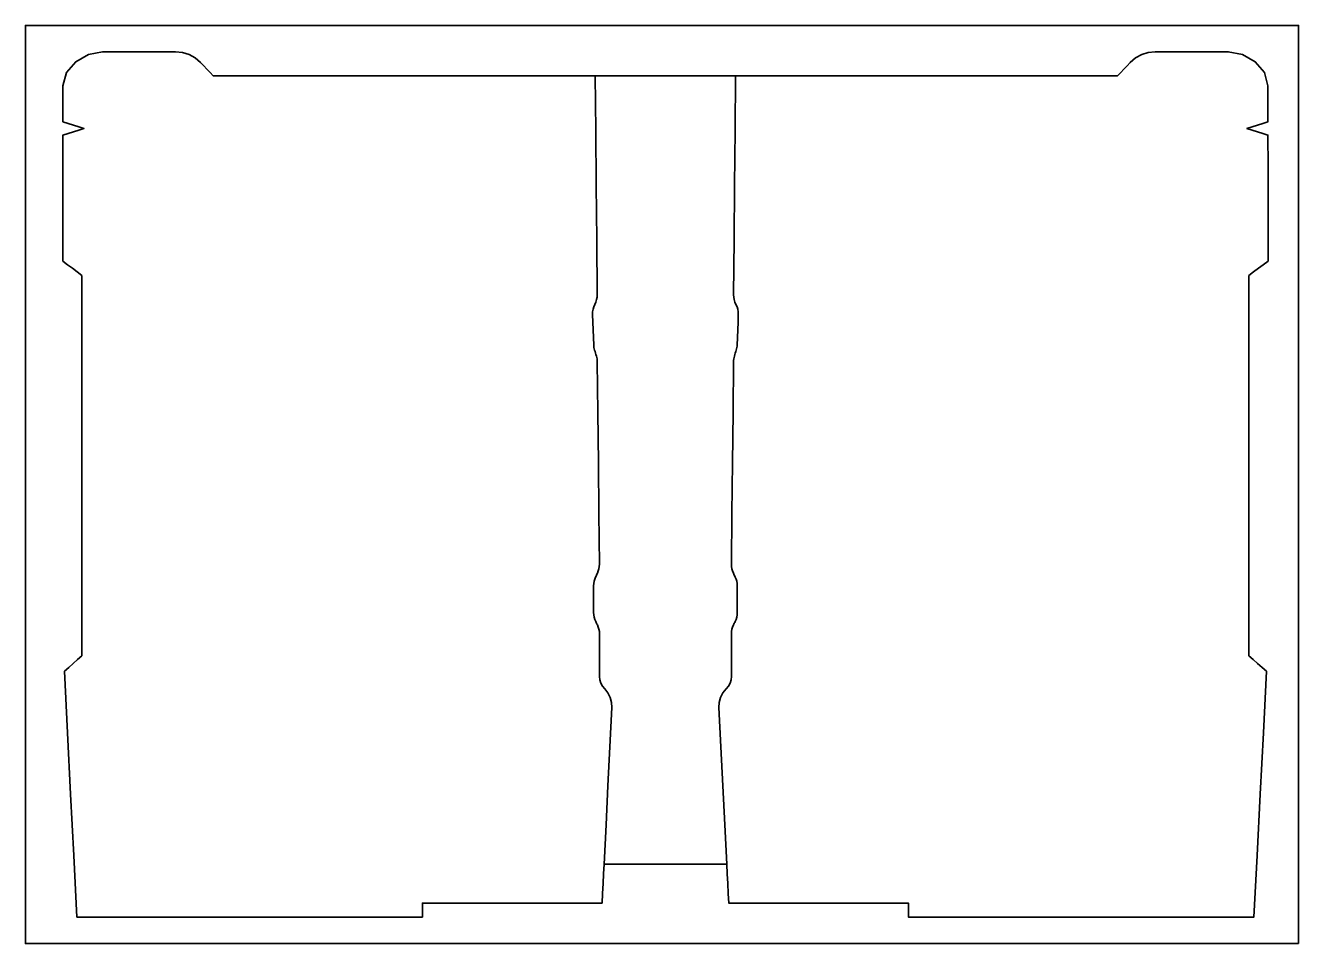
# Model space of a CAD drawing. Header units: millimetres. Extents: x -137 to 347, y -26 to 323.
import ezdxf

# ---------------------------------------------------------------- set-up
doc = ezdxf.new("R2010")
doc.units = ezdxf.units.MM
doc.header["$MEASUREMENT"] = 0
doc.layers.get('0').update_dxf_attribs({"lineweight": 0})
doc.layers.add('Safety', color=7, linetype='Continuous', lineweight=0)

msp = doc.modelspace()

# ---------------------------------------------------------------- linework, layer by layer
at = {"color": 250, "lineweight": 35, "true_color": 0x333333}
msp.add_lwpolyline([(79.65, 303.6), (79.84, 282.83), (80.03, 262.07), (80.22, 241.3), (80.42, 220.53), (80.37, 219.58), (80.2, 218.65), (79.92, 217.74), (79.52, 216.87), (79.52, 216.87), (79.52, 216.87), (79.52, 216.87), (79.52, 216.87), (79.11, 215.95), (78.82, 214.98), (78.66, 213.99), (78.64, 212.98), (78.75, 210.09), (78.86, 207.2), (78.98, 204.32), (79.09, 201.43), (79.13, 200.94), (79.19, 200.45), (79.29, 199.97), (79.42, 199.49), (79.59, 198.92), (79.77, 198.35), (79.94, 197.79), (80.11, 197.22), (80.25, 196.69), (80.36, 196.15), (80.42, 195.61), (80.45, 195.06), (80.65, 175.86), (80.85, 156.66), (81.05, 137.46), (81.25, 118.25), (81.21, 117.38), (81.07, 116.52), (80.83, 115.68), (80.5, 114.87), (80.32, 114.49), (80.15, 114.12), (79.97, 113.75), (79.79, 113.38), (79.47, 112.59), (79.23, 111.77), (79.09, 110.93), (79.04, 110.07), (79.04, 107.53), (79.04, 104.99), (79.04, 102.45), (79.04, 99.9), (79.09, 99.03), (79.24, 98.16), (79.49, 97.32), (79.83, 96.51), (79.99, 96.18), (80.16, 95.86), (80.32, 95.53), (80.48, 95.2), (80.82, 94.39), (81.07, 93.55), (81.22, 92.69), (81.27, 91.81), (81.27, 87.77), (81.27, 83.74), (81.27, 79.7), (81.27, 75.67), (81.4, 74.35), (81.78, 73.09), (82.4, 71.92), (83.25, 70.9), (83.25, 70.9), (83.25, 70.9), (83.25, 70.9), (83.25, 70.9), (84.48, 69.38), (85.35, 67.66), (85.86, 65.79), (85.97, 63.84), (85.23, 49), (84.5, 34.15), (83.77, 19.31), (83.04, 4.46), (94.67, 4.46), (106.3, 4.46), (117.93, 4.46), (129.56, 4.46), (128.83, 19.31), (128.09, 34.15), (127.36, 49), (126.63, 63.84), (126.74, 65.79), (127.24, 67.66), (128.12, 69.38), (129.35, 70.9), (129.35, 70.9), (129.35, 70.9), (129.35, 70.9), (129.35, 70.9), (130.19, 71.92), (130.81, 73.09), (131.2, 74.35), (131.33, 75.67), (131.33, 79.7), (131.33, 83.74), (131.33, 87.77), (131.33, 91.81), (131.38, 92.69), (131.53, 93.55), (131.77, 94.39), (132.12, 95.2), (132.28, 95.53), (132.44, 95.86), (132.6, 96.18), (132.76, 96.51), (133.11, 97.32), (133.35, 98.16), (133.5, 99.03), (133.55, 99.9), (133.55, 102.45), (133.55, 104.99), (133.55, 107.53), (133.55, 110.07), (133.51, 110.93), (133.36, 111.77), (133.13, 112.59), (132.8, 113.38), (132.63, 113.75), (132.45, 114.12), (132.27, 114.49), (132.1, 114.87), (131.76, 115.68), (131.53, 116.52), (131.39, 117.38), (131.35, 118.25), (131.55, 137.46), (131.75, 156.66), (131.95, 175.86), (132.15, 195.06), (132.18, 195.61), (132.24, 196.15), (132.34, 196.69), (132.48, 197.22), (132.66, 197.79), (132.83, 198.35), (133, 198.92), (133.18, 199.49), (133.31, 199.97), (133.4, 200.45), (133.47, 200.94), (133.51, 201.43), (133.62, 204.32), (133.73, 207.2), (133.85, 210.09), (133.96, 212.98), (133.93, 213.99), (133.77, 214.98), (133.49, 215.95), (133.07, 216.87), (133.07, 216.87), (133.07, 216.87), (133.07, 216.87), (133.07, 216.87), (132.68, 217.74), (132.4, 218.65), (132.23, 219.58), (132.18, 220.53), (132.37, 241.3), (132.56, 262.07), (132.76, 282.83), (132.95, 303.6), (132.95, 303.6), (132.95, 303.61), (132.95, 303.62), (132.95, 303.62), (119.64, 303.61), (106.34, 303.59), (93.03, 303.58), (79.72, 303.56), (79.72, 303.57), (79.72, 303.58), (79.72, 303.59), (79.72, 303.6), (129.27, 303.6), (178.82, 303.6), (228.37, 303.6), (277.92, 303.6), (279.12, 304.86), (280.33, 306.12), (281.53, 307.39), (282.73, 308.65), (284.75, 310.37), (287.05, 311.64), (289.56, 312.43), (292.2, 312.7), (299.13, 312.7), (306.05, 312.7), (312.98, 312.7), (319.91, 312.7), (325.27, 311.69), (330.13, 308.92), (333.64, 304.81), (334.99, 299.78), (334.99, 296.38), (334.99, 292.98), (334.99, 289.58), (334.99, 286.18), (332.99, 285.54), (330.99, 284.9), (328.99, 284.26), (326.99, 283.62), (328.99, 282.99), (330.99, 282.36), (332.99, 281.73), (334.99, 281.11), (335, 269.15), (335.01, 257.19), (335.02, 245.23), (335.03, 233.27), (333.2, 231.91), (331.38, 230.54), (329.55, 229.18), (327.73, 227.81), (327.73, 191.74), (327.73, 155.66), (327.73, 119.59), (327.73, 83.51), (329.4, 82.05), (331.07, 80.58), (332.74, 79.11), (334.42, 77.65), (333.23, 54.32), (332.04, 31), (330.86, 7.67), (329.67, -15.65), (296.88, -15.65), (264.09, -15.65), (231.3, -15.65), (198.51, -15.65), (198.51, -14.33), (198.51, -13.01), (198.51, -11.68), (198.51, -10.36), (181.46, -10.36), (164.42, -10.36), (147.37, -10.36), (130.33, -10.36), (130.14, -6.65), (129.94, -2.95), (129.75, 0.76), (129.56, 4.46), (117.93, 4.46), (106.3, 4.46), (94.67, 4.46), (83.04, 4.46), (82.85, 0.76), (82.65, -2.95), (82.46, -6.65), (82.27, -10.36), (65.22, -10.36), (48.18, -10.36), (31.14, -10.36), (14.09, -10.36), (14.09, -11.68), (14.09, -13.01), (14.09, -14.33), (14.09, -15.65), (-18.7, -15.65), (-51.49, -15.65), (-84.28, -15.65), (-117.07, -15.65), (-118.26, 7.67), (-119.45, 31), (-120.63, 54.32), (-121.82, 77.65), (-120.15, 79.11), (-118.48, 80.58), (-116.8, 82.05), (-115.13, 83.51), (-115.13, 119.59), (-115.13, 155.66), (-115.13, 191.74), (-115.13, 227.81), (-116.96, 229.18), (-118.78, 230.54), (-120.6, 231.91), (-122.43, 233.27), (-122.42, 245.23), (-122.41, 257.19), (-122.41, 269.15), (-122.4, 281.11), (-120.4, 281.73), (-118.39, 282.36), (-116.39, 282.99), (-114.39, 283.62), (-116.39, 284.26), (-118.39, 284.9), (-120.4, 285.54), (-122.4, 286.18), (-122.4, 289.58), (-122.4, 292.98), (-122.4, 296.38), (-122.4, 299.78), (-121.04, 304.81), (-117.53, 308.92), (-112.68, 311.69), (-107.31, 312.7), (-100.38, 312.7), (-93.46, 312.7), (-86.53, 312.7), (-79.6, 312.7), (-76.96, 312.43), (-74.45, 311.64), (-72.15, 310.37), (-70.14, 308.65), (-68.93, 307.39), (-67.73, 306.12), (-66.52, 304.86), (-65.32, 303.6), (-29.08, 303.6), (7.16, 303.6), (43.41, 303.6)], close=True, dxfattribs=at)
at = {"layer": 'Safety', "color": 250, "lineweight": 35, "true_color": 0x333333}
msp.add_lwpolyline([(346.59, -25.7), (-136.59, -25.7), (-136.59, 322.7), (346.59, 322.7)], close=True, dxfattribs=at)

doc.saveas('drawing.dxf')
